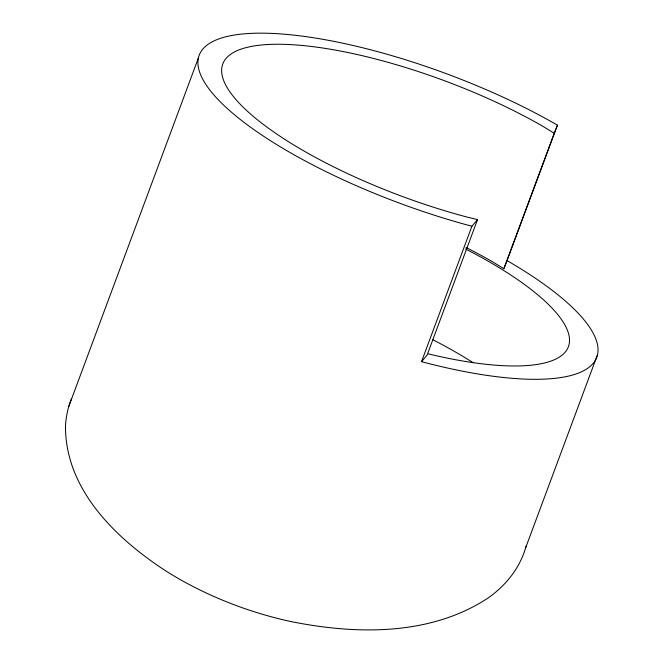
<?xml version="1.0" encoding="UTF-8"?>
<svg xmlns="http://www.w3.org/2000/svg" width="663" height="663" viewBox="0 0 663 663"><rect width="100%" height="100%" fill="white"/><g stroke="black" fill="none" stroke-linecap="round" stroke-linejoin="round"><path stroke-width="0.99" d="M68.894 406.146L198.469 57.789M471.907 226.232A238.945 68.828 20.4 0 1 202.919 48.971A238.945 68.828 20.4 0 1 557.459 125.166L507.071 260.617A238.945 68.828 20.4 0 1 593.062 363.49A238.945 68.828 20.4 0 1 421.527 361.675L471.907 226.232L477.534 219.586L466.785 217A213.793 61.584 20.4 0 1 226.1 58.394A213.793 61.584 20.4 0 1 543.328 126.575L554.227 133.288L503.839 268.73L492.94 262.018A213.793 61.584 20.4 0 0 466.072 247.498M477.534 219.586L427.146 355.036L421.527 361.675M525.535 548.094L597.512 354.672M554.227 133.288L557.459 125.166M503.839 268.73L507.071 260.617M71.563 398.529A260.36 147.468 18.2 0 0 65.488 426.152C65.198 489.675 116.141 538.58 165.742 570.884A229.191 129.815 18.2 0 0 289.855 621.33C355.6 634.731 430.047 636.182 488.175 597.968A260.36 147.468 18.2 0 0 526.082 546.163M465.575 248.998A208.696 60.118 20.4 0 1 568.489 346.476A208.696 60.118 20.4 0 1 428.356 353.876M432.898 339.771A208.696 60.118 20.4 0 1 473.249 362.777"/></g></svg>
